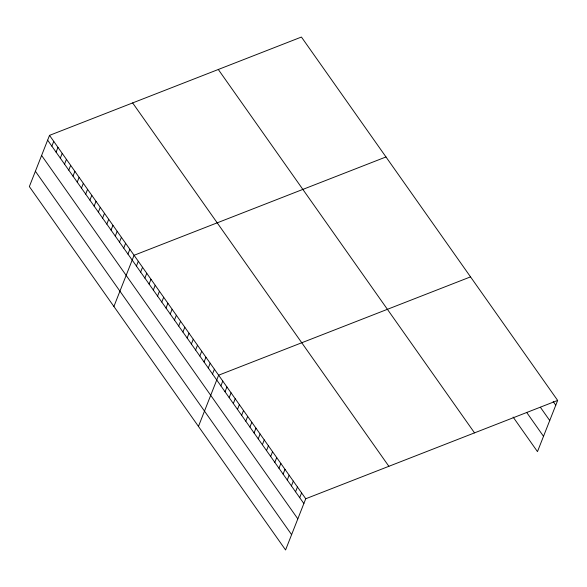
<?xml version="1.0" encoding="UTF-8"?>
<svg xmlns="http://www.w3.org/2000/svg" width="587" height="587" viewBox="0 0 587 587"><rect width="100%" height="100%" fill="white"/><g stroke="black" fill="none" stroke-linecap="round" stroke-linejoin="round"><path stroke-width="0.88" d="M49.521 135.37L29.35 186.578L285.575 549.96L305.746 498.759L557.65 400.422L301.425 37.04L49.521 135.37L305.746 498.759M51.861 146.156L53.747 141.372M56.088 152.15L57.974 147.366M60.322 158.145L62.207 153.361M64.548 164.14L66.434 159.356M68.774 170.135L70.66 165.351M73.001 176.129L74.887 171.345M77.227 182.131L79.113 177.347M81.461 188.126L83.339 183.342M85.687 194.121L87.573 189.337M89.914 200.116L91.799 195.332M94.14 206.11L96.026 201.326M98.367 212.105L100.252 207.321M102.593 218.1L104.479 213.316M106.827 224.102L108.705 219.318M111.053 230.097L112.939 225.313M115.279 236.091L117.165 231.307M119.506 242.086L121.392 237.302M123.732 248.081L125.618 243.297M127.959 254.076L129.844 249.292M113.9 306.495L134.071 255.286L385.982 156.956M136.419 266.072L138.305 261.288M140.645 272.067L142.531 267.283M144.872 278.062L146.757 273.278M149.098 284.057L150.984 279.273M153.324 290.051L155.21 285.267M157.558 296.046L159.444 291.262M161.785 302.048L163.67 297.264M166.011 308.043L167.897 303.259M170.237 314.038L172.123 309.254M174.464 320.032L176.349 315.248M178.697 326.027L180.576 321.243M182.924 332.022L184.81 327.238M187.15 338.017L189.036 333.233M191.377 344.019L193.262 339.235M195.603 350.013L197.489 345.229M199.829 356.008L201.715 351.224M204.063 362.003L205.942 357.219M208.29 367.998L210.175 363.214M212.516 373.992L214.402 369.208M198.457 426.411L218.628 375.203L470.532 276.873M220.888 385.872L222.774 381.088M225.041 391.756L226.927 386.972M229.187 397.641L231.073 392.857M233.34 403.526L235.218 398.742M237.486 409.41L239.371 404.626M241.631 415.288L243.517 410.504M245.784 421.173L247.663 416.388M249.93 427.057L251.816 422.273M254.076 432.942L255.961 428.158M258.229 438.827L260.114 434.042M262.374 444.711L264.26 439.92M266.52 450.589L268.406 445.804M270.673 456.473L272.559 451.689M274.819 462.358L276.704 457.574M278.972 468.243L280.85 463.459M283.117 474.127L285.003 469.343M287.263 480.005L289.149 475.221M291.416 485.889L293.302 481.105M295.562 491.774L297.448 486.99M299.708 497.659L301.593 492.875M557.65 400.422L537.479 451.63L513.104 417.063M553.174 401.53L555.764 405.206M540.4 407.29L549.733 420.527M526.921 412.771L543.511 436.31M218.298 69.486L474.523 432.868M132.647 102.923L388.873 466.305M47.635 140.161L303.861 503.543M41.604 155.474L297.822 518.864M35.381 171.257L291.607 534.647"/></g></svg>
